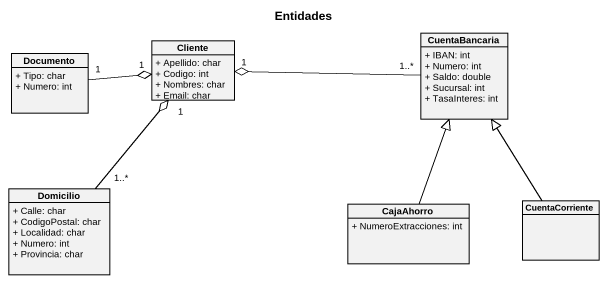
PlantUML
@startuml
title Entidades
hide circle
hide empty members
skinparam classAttributeIconSize 0
class Documento {
  + Tipo: char
  + Numero: int
}
class Cliente {
  + Apellido: char
  + Codigo: int
  + Nombres: char
  + Email: char
}
class CuentaBancaria {
  + IBAN: int
  + Numero: int
  + Saldo: double
  + Sucursal: int
  + TasaInteres: int
}
class Domicilio {
  + Calle: char
  + CodigoPostal: char
  + Localidad: char
  + Numero: int
  + Provincia: char
}
class CajaAhorro {
  + NumeroExtracciones: int
}
class CuentaCorriente
Documento "1" -right-o "1" Cliente
CuentaBancaria "1..*" -left-o "1" Cliente
Domicilio "1..*" -up-o "1" Cliente
CajaAhorro -up-|> CuentaBancaria
CuentaCorriente -up-|> CuentaBancaria
@enduml
